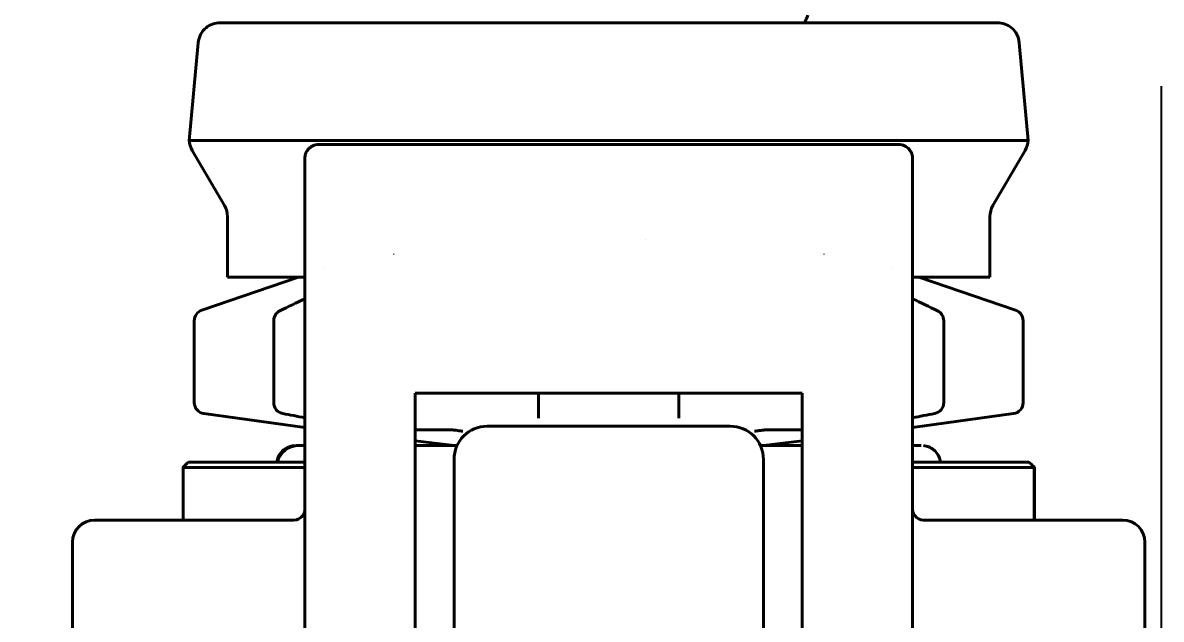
# Model space of a CAD drawing. Header units: millimetres. Extents: x 0 to 51860, y 0 to 5940.
# Drawn here: x 3216 to 3319, y 1738.8 to 1792.7 of the extents above; entities that cross this region are included whole.
import ezdxf

# ---------------------------------------------------------------- set-up
doc = ezdxf.new("R2010")
doc.units = ezdxf.units.MM
doc.header["$LTSCALE"] = 10
doc.layers.add('가시적인 것(ISO)', color=3, linetype='Continuous', lineweight=40)
doc.layers.add('치수(ISO)', color=2, linetype='Continuous', lineweight=25)
doc.styles.add('치수 텍스트_PSTEK_POSCO', font='isocp.shx')
doc.dimstyles.new('치수_PSTEK_POSCO', dxfattribs={"dimscale": 10, "dimtxt": 3.5, "dimasz": 2.5, "dimexe": 2, "dimexo": 2.5, "dimgap": 1, "dimtad": 1, "dimrnd": 1e-08, "dimdsep": 46, "dimtxsty": '치수 텍스트_PSTEK_POSCO', "dimcen": 0.09, "dimdle": 10, "dimclrd": 7, "dimclre": 7, "dimclrt": 2, "dimadec": 1, "dimazin": 2, "dimtfac": 1, "dimtmove": 0, "dimatfit": 3, "dimfxl": 0, "dimtolj": 1, "dimlwd": -1, "dimlwe": -1, "dimarcsym": 0})

# ---------------------------------------------------------------- blocks, each defined once
blk = doc.blocks.new('*D38')
at = {"layer": 'Defpoints', "color": 0}
for p in [(3319.03, 1812.01), (2349.03, 1803.01), (3319.03, 1569.51)]:
    blk.add_point(p, dxfattribs=at)
at = {"layer": '치수(ISO)', "color": 7}
for p, q in [((3319.03, 1787.01), (3319.03, 1549.51)), ((2349.03, 1778.01), (2349.03, 1549.51)), ((2374.03, 1569.51), (3294.03, 1569.51))]:
    blk.add_line(p, q, dxfattribs=at)
for points in [[(2374.03, 1573.68), (2374.03, 1565.34), (2349.03, 1569.51)], [(3294.03, 1573.68), (3294.03, 1565.34), (3319.03, 1569.51)]]:
    blk.add_solid(points, dxfattribs=at)
at = {"layer": '치수(ISO)', "color": 2, "insert": (2801.79, 1597.01), "char_height": 35, "attachment_point": 4, "style": '치수 텍스트_PSTEK_POSCO'}
blk.add_mtext('\\A1;970', dxfattribs=at)

msp = doc.modelspace()

# ---------------------------------------------------------------- linework, layer by layer
at = {"layer": '가시적인 것(ISO)'}
for p, q in [((3304.2057, 1792.7463), (3233.8565, 1792.7463)), ((3231.8846, 1790.9439), (3231.0794, 1782.0875)), ((3306.1775, 1790.9439), (3306.9827, 1782.0875)), ((3231.0794, 1782.0875), (3306.9827, 1782.0875)), ((3242.655, 1781.7463), (3243.0223, 1781.7463)), ((3243.0226, 1781.7463), (3243.023, 1781.7463)), ((3295.0391, 1781.7463), (3243.023, 1781.7463)), ((3295.0391, 1781.7463), (3295.0395, 1781.7463)), ((3295.0397, 1781.7463), (3295.4069, 1781.7463)), ((3234.2586, 1776.2133), (3231.3481, 1781.2028)), ((3303.8035, 1776.2133), (3306.714, 1781.2028)), ((3234.5311, 1769.7463), (3234.5311, 1775.2056)), ((3303.5311, 1769.7463), (3303.5311, 1775.2056)), ((3272.3498, 1773.1063), (3272.3499, 1773.1063)), ((3243.3187, 1770.5063), (3243.3187, 1770.5063)), ((3294.7434, 1770.5063), (3294.7434, 1770.5063)), ((3240.9676, 1769.7463), (3232.2063, 1766.7381)), ((3241.5311, 1769.7463), (3234.5311, 1769.7463)), ((3241.5311, 1768.9988), (3241.5311, 1736.4861)), ((3303.5311, 1769.7463), (3296.5311, 1769.7463)), ((3296.5311, 1736.4861), (3296.5311, 1768.9988)), ((3297.0946, 1769.7463), (3305.8558, 1766.7381)), ((3231.5311, 1758.3783), (3231.5311, 1765.7923)), ((3238.7174, 1765.7923), (3238.7174, 1758.3783)), ((3299.3447, 1758.3783), (3299.3447, 1765.7923)), ((3306.5311, 1758.3783), (3306.5311, 1765.7923)), ((3251.5311, 1723.3643), (3251.5311, 1759.2463)), ((3251.5311, 1759.2463), (3286.5311, 1759.2463)), ((3262.6811, 1759.2463), (3262.6811, 1758.3783)), ((3275.3811, 1758.3783), (3275.3811, 1759.2463)), ((3286.5311, 1759.2463), (3286.5311, 1723.3643)), ((3262.6811, 1756.9875), (3262.6811, 1758.3783)), ((3275.3811, 1758.3783), (3275.3811, 1756.9875)), ((3241.5311, 1756.1329), (3232.395, 1757.3876)), ((3296.5311, 1756.1329), (3305.6671, 1757.3876)), ((3254.9554, 1755.9063), (3251.5311, 1755.9063)), ((3280.0311, 1756.2463), (3258.0311, 1756.2463)), ((3286.5311, 1755.9063), (3283.1067, 1755.9063)), ((3240.7544, 1754.5063), (3240.9885, 1754.5063)), ((3240.9885, 1754.5063), (3241.5311, 1754.5063)), ((3255.0311, 1754.5063), (3251.5311, 1754.9198)), ((3253.5311, 1754.5063), (3251.5311, 1754.5063)), ((3255.3085, 1754.5063), (3253.5311, 1754.5063)), ((3284.5311, 1754.5063), (3282.7536, 1754.5063)), ((3283.0311, 1754.5063), (3286.5311, 1754.9198)), ((3286.5311, 1754.5063), (3284.5311, 1754.5063)), ((3296.5311, 1754.5063), (3297.3077, 1754.5063)), ((3230.5073, 1752.5124), (3230.5073, 1747.7463)), ((3241.5311, 1752.5063), (3230.5135, 1752.5063)), ((3231.0073, 1753.0063), (3241.5311, 1753.0063)), ((3255.0311, 1686.2463), (3255.0311, 1753.2463)), ((3283.0311, 1753.2463), (3283.0311, 1686.2463)), ((3296.5311, 1753.0063), (3307.0194, 1753.0063)), ((3307.5127, 1752.5063), (3296.5311, 1752.5063)), ((3307.0194, 1753.0063), (3307.0548, 1753.0063)), ((3307.5194, 1747.7463), (3307.5194, 1752.5128)), ((3307.5486, 1752.5063), (3307.5194, 1752.5063)), ((3307.5548, 1747.7463), (3307.5548, 1752.5124)), ((3222.5111, 1747.7463), (3238.017, 1747.7463)), ((3238.7324, 1747.7463), (3238.017, 1747.7463)), ((3240.5311, 1747.7463), (3238.7324, 1747.7463)), ((3299.3297, 1747.7463), (3297.5311, 1747.7463)), ((3300.0452, 1747.7463), (3299.3297, 1747.7463)), ((3300.0452, 1747.7463), (3315.5511, 1747.7463)), ((3220.5111, 1711.7463), (3220.5111, 1745.7463)), ((3317.5511, 1726.11), (3317.5511, 1745.7463))]:
    msp.add_line(p, q, dxfattribs=at)
for centre, radius, start, end in [((3233.8565, 1790.7463), 2, 90, 129.338394), ((3278.586, 1796.5063), 9, 335.305631, 340.040663), ((3304.2057, 1790.7463), 2, 50.661606, 90), ((3233.8764, 1790.7628), 2, 130.081559, 174.805164), ((3304.1857, 1790.7628), 2, 5.194836, 49.918441), ((3233.0757, 1782.2105), 2, 183.52502, 210.256437), ((3304.9865, 1782.2105), 2, 329.743563, 356.47498), ((3232.5311, 1775.2056), 2, 0, 30.256437), ((3305.5311, 1775.2056), 2, 149.743563, 180), ((3259.5311, 1770.6063), 10, 173.029251, 173.030081), ((3278.5311, 1770.6063), 10, 6.965583, 6.967498), ((3232.5311, 1765.7923), 1, 108.949788, 180), ((3239.7174, 1765.7923), 1, 115.65644, 180), ((3298.3447, 1765.7923), 1, 0, 64.34356), ((3305.5311, 1765.7923), 1, 0, 71.050212), ((3232.5311, 1758.3783), 1, 180, 262.179974), ((3239.7174, 1758.3783), 1, 180, 259.12475), ((3298.3447, 1758.3783), 1, 280.87525, 0), ((3305.5311, 1758.3783), 1, 277.820026, 0), ((3258.0311, 1753.2463), 3, 90, 180), ((3280.0311, 1753.2463), 3, 0, 90), ((3240.9885, 1752.5063), 2, 90, 165.522488), ((3222.5111, 1745.7463), 2, 90, 180), ((3240.5311, 1748.7463), 1, 270, 324.113906), ((3297.5311, 1748.7463), 1, 215.886094, 270), ((3315.5511, 1745.7463), 2, 0, 90)]:
    msp.add_arc(centre, radius, start, end, dxfattribs=at)
for centre, major_axis, ratio, start_param, end_param in [((3239.7174, 1758.3783), (-0.1887, -0.982), 0.70067029, 0.00001696, 0.00015956), ((3298.3447, 1758.3783), (0.1887, -0.982), 0.70067029, 6.28302591, 6.28317668), ((3361.2206, 1688.2125), (185.1254, 88.6477), 0.62076591, 2.02177037, 2.02491778), ((3175.6061, 1687.5797), (189.6815, -97.0802), 0.607476, 1.14627338, 1.1493188), ((3176.7497, 1688.167), (185.2557, -88.7101), 0.62076591, 1.11667598, 1.11982118)]:
    msp.add_ellipse(centre, major_axis=major_axis, ratio=ratio, start_param=start_param, end_param=end_param, dxfattribs=at)
for points, knots in [([(3241.7676, 1781.2028), (3241.866, 1781.3334), (3241.9928, 1781.4508), (3242.2977, 1781.64), (3242.4693, 1781.7081), (3242.6553, 1781.7465)], [0, 0, 0, 0, 0.080696188, 0.080696188, 0.161315539, 0.161315539, 0.161315539, 0.161315539]), ([(3296.2945, 1781.2028), (3296.196, 1781.3334), (3296.0693, 1781.4508), (3295.7643, 1781.64), (3295.5927, 1781.7081), (3295.4067, 1781.7464)], [-0.16261921, -0.16261921, -0.16261921, -0.16261921, -0.081314971, -0.081314971, -0.000095777, -0.000095777, -0.000095777, -0.000095777]), ([(3241.7675, 1781.2028), (3241.6959, 1781.1078), (3241.637, 1780.9993), (3241.5548, 1780.7555), (3241.5311, 1780.6192), (3241.5311, 1780.4709)], [-0.117612459, -0.117612459, -0.117612459, -0.117612459, -0.058809775, -0.058809775, 0, 0, 0, 0]), ([(3241.5311, 1780.4709), (3241.5311, 1780.062), (3241.5311, 1779.636), (3241.5311, 1778.236), (3241.5311, 1777.2143), (3241.5311, 1775.5013), (3241.5311, 1774.8295), (3241.5311, 1773.7221), (3241.5311, 1773.2923), (3241.5311, 1771.9937), (3241.5311, 1771.1155), (3241.5311, 1769.8204), (3241.5311, 1769.4105), (3241.5311, 1768.9989)], [11.59230249, 11.59230249, 11.59230249, 11.59230249, 16.12777669, 16.12777669, 26.08700564, 26.08700564, 32.31152373, 32.31152373, 36.20184754, 36.20184754, 43.98249516, 43.98249516, 47.56309962, 47.56309962, 47.56309962, 47.56309962]), ([(3296.2945, 1781.2028), (3296.3661, 1781.1078), (3296.4251, 1780.9993), (3296.5073, 1780.7555), (3296.5311, 1780.6192), (3296.5311, 1780.4709)], [0.000015168, 0.000015168, 0.000015168, 0.000015168, 0.058708515, 0.058708515, 0.117409854, 0.117409854, 0.117409854, 0.117409854]), ([(3296.5311, 1768.9988), (3296.5311, 1769.1421), (3296.5311, 1769.2852), (3296.5311, 1770.1417), (3296.5311, 1770.8501), (3296.5311, 1771.9906), (3296.5311, 1772.4266), (3296.5311, 1773.7252), (3296.5311, 1774.5786), (3296.5311, 1776.7499), (3296.5311, 1778.043), (3296.5311, 1779.6651), (3296.5311, 1780.0759), (3296.5311, 1780.4709)], [6.51269429, 6.51269429, 6.51269429, 6.51269429, 7.75913982, 7.75913982, 13.98363591, 13.98363591, 17.87394597, 17.87394597, 25.65456608, 25.65456608, 38.10355826, 38.10355826, 42.4834071, 42.4834071, 42.4834071, 42.4834071]), ([(3254.9554, 1755.9063), (3254.9577, 1755.9063), (3254.9603, 1755.9062), (3254.9672, 1755.9059), (3254.9719, 1755.9056), (3254.986, 1755.9046), (3254.9969, 1755.9036), (3255.0402, 1755.8994), (3255.0811, 1755.8945), (3255.2383, 1755.875), (3255.4129, 1755.8508), (3255.6046, 1755.8234)], [0, 0, 0, 0, 0.008247546, 0.008247546, 0.021479447, 0.021479447, 0.050799631, 0.050799631, 0.14283855, 0.14283855, 0.454812109, 0.454812109, 0.454812109, 0.454812109]), ([(3255.6046, 1755.8234), (3255.6139, 1755.822), (3255.6236, 1755.8207), (3255.6335, 1755.8194), (3255.6496, 1755.8173), (3255.6665, 1755.8152), (3255.6842, 1755.8133), (3255.7048, 1755.811), (3255.7263, 1755.8089), (3255.7488, 1755.8071), (3255.7737, 1755.805), (3255.798, 1755.8034), (3255.8235, 1755.802)], [0, 0, 0, 0, 0.036249596, 0.036249596, 0.036249596, 0.095069966, 0.095069966, 0.095069966, 0.16376111, 0.16376111, 0.16376111, 0.239955109, 0.239955109, 0.239955109, 0.239955109]), ([(3282.2386, 1755.802), (3282.2445, 1755.8023), (3282.2455, 1755.8024), (3282.2636, 1755.8034), (3282.2832, 1755.8047), (3282.3234, 1755.8079), (3282.3395, 1755.8093), (3282.3924, 1755.8146), (3282.4267, 1755.8189), (3282.4576, 1755.8234)], [-0.0017976593, -0.0017976593, -0.0017976593, -0.0017976593, 0, 0, 0.0036498178, 0.0036498178, 0.0062593367, 0.0062593367, 0.0123987008, 0.0123987008, 0.0123987008, 0.0123987008]), ([(3282.4576, 1755.8233), (3282.5655, 1755.8388), (3282.6939, 1755.8569), (3282.877, 1755.8815), (3282.9602, 1755.8923), (3283.04, 1755.9011), (3283.0586, 1755.9031), (3283.0807, 1755.9049), (3283.0873, 1755.9055), (3283.0959, 1755.906), (3283.0984, 1755.9061), (3283.1029, 1755.9062), (3283.1049, 1755.9063), (3283.1067, 1755.9063)], [0.0000039751, 0.0000039751, 0.0000039751, 0.0000039751, 0.0417152238, 0.0417152238, 0.0672741126, 0.0672741126, 0.0743420797, 0.0743420797, 0.0769738735, 0.0769738735, 0.0780370132, 0.0780370132, 0.0789749072, 0.0789749072, 0.0789749072, 0.0789749072]), ([(3239.0041, 1753.0063), (3239.0271, 1753.181), (3239.0757, 1753.3538), (3239.2541, 1753.7368), (3239.4112, 1753.9452), (3239.7807, 1754.2456), (3239.9835, 1754.3559), (3240.2364, 1754.4337), (3240.2685, 1754.4427), (3240.3011, 1754.4508)], [0.030049705, 0.030049705, 0.030049705, 0.030049705, 0.096050645, 0.096050645, 0.185636077, 0.185636077, 0.258652009, 0.258652009, 0.269119931, 0.269119931, 0.269119931, 0.269119931]), ([(3297.761, 1754.4508), (3297.9271, 1754.4095), (3298.0847, 1754.3451), (3298.3744, 1754.1775), (3298.5076, 1754.0699), (3298.746, 1753.8135), (3298.847, 1753.6582), (3298.9905, 1753.3393), (3299.0362, 1753.1734), (3299.0582, 1753.0063)], [0, 0, 0, 0, 0.053428001, 0.053428001, 0.110681088, 0.110681088, 0.176279304, 0.176279304, 0.239665412, 0.239665412, 0.239665412, 0.239665412]), ([(3230.559, 1752.5972), (3230.5447, 1752.5787), (3230.5326, 1752.5619), (3230.5152, 1752.5348), (3230.5098, 1752.5242), (3230.5062, 1752.5099), (3230.5081, 1752.5063), (3230.5135, 1752.5063)], [-0.1240402669, -0.1240402669, -0.1240402669, -0.1240402669, -0.1133278984, -0.1133278984, -0.1028983296, -0.1028983296, -0.0924687607, -0.0924687607, -0.0924687607, -0.0924687607]), ([(3307.4724, 1752.5926), (3307.4851, 1752.5759), (3307.4957, 1752.5608), (3307.512, 1752.5348), (3307.5173, 1752.5242), (3307.5205, 1752.5099), (3307.5184, 1752.5063), (3307.5127, 1752.5063)], [0.2436053856, 0.2436053856, 0.2436053856, 0.2436053856, 0.2534319396, 0.2534319396, 0.2638615085, 0.2638615085, 0.2742910773, 0.2742910773, 0.2742910773, 0.2742910773]), ([(3307.5031, 1752.5972), (3307.5174, 1752.5787), (3307.5295, 1752.5619), (3307.5469, 1752.5348), (3307.5523, 1752.5242), (3307.5559, 1752.5099), (3307.5541, 1752.5063), (3307.5486, 1752.5063)], [0.2427195712, 0.2427195712, 0.2427195712, 0.2427195712, 0.2534319396, 0.2534319396, 0.2638615085, 0.2638615085, 0.2742910773, 0.2742910773, 0.2742910773, 0.2742910773]), ([(3241.5311, 1748.7463), (3241.5311, 1748.7103), (3241.5291, 1748.6743), (3241.5209, 1748.5985), (3241.5141, 1748.5587), (3241.4991, 1748.4943), (3241.4923, 1748.4695), (3241.4807, 1748.4325), (3241.4765, 1748.4202), (3241.4651, 1748.3884), (3241.4574, 1748.3689), (3241.4356, 1748.3186), (3241.4205, 1748.288), (3241.385, 1748.2246), (3241.3642, 1748.1919), (3241.3412, 1748.1601)], [-0.00400248, -0.00400248, -0.00400248, -0.00400248, 0.49018623, 0.49018623, 1.03902869, 1.03902869, 1.38670575, 1.38670575, 1.56054428, 1.56054428, 1.83868592, 1.83868592, 2.28371256, 2.28371256, 2.77741398, 2.77741398, 2.77741398, 2.77741398]), ([(3296.7209, 1748.1601), (3296.6968, 1748.1934), (3296.6751, 1748.2277), (3296.6396, 1748.2919), (3296.6252, 1748.3215), (3296.6043, 1748.3702), (3296.5968, 1748.389), (3296.5856, 1748.4202), (3296.5815, 1748.4325), (3296.5698, 1748.4695), (3296.563, 1748.4943), (3296.5478, 1748.5593), (3296.541, 1748.5996), (3296.5329, 1748.6754), (3296.5311, 1748.7109), (3296.5311, 1748.7463)], [-0.00324279, -0.00324279, -0.00324279, -0.00324279, 0.51431612, 0.51431612, 0.94466458, 0.94466458, 1.21363236, 1.21363236, 1.38747167, 1.38747167, 1.73515029, 1.73515029, 2.29143607, 2.29143607, 2.77818613, 2.77818613, 2.77818613, 2.77818613])]:
    msp.add_open_spline(points, degree=3, knots=knots, dxfattribs=at)
for points in [[(3239.2843, 1766.6937), (3240.0331, 1767.0534), (3240.782, 1767.4128), (3241.5311, 1767.7718)], [(3296.5311, 1767.7718), (3297.2801, 1767.4128), (3298.029, 1767.0534), (3298.7778, 1766.6937)], [(3241.5311, 1757.0119), (3240.8636, 1757.1399), (3240.1962, 1757.268), (3239.5288, 1757.3963)], [(3298.5289, 1757.3954), (3297.863, 1757.2675), (3297.197, 1757.1396), (3296.5311, 1757.0119)], [(3240.3011, 1754.4508), (3240.3854, 1754.4717), (3240.4714, 1754.4868), (3240.5579, 1754.4959)], [(3297.5042, 1754.4959), (3297.5907, 1754.4868), (3297.6767, 1754.4717), (3297.761, 1754.4508)]]:
    msp.add_open_spline(points, degree=3, dxfattribs=at)

# ---------------------------------------------------------------- dimensions: what is measured, and where the dimension line sits
at = {"layer": '치수(ISO)', "color": 7}
dim = msp.add_linear_dim(base=(3319.0311, 1569.5104), p1=(2349.0311, 1803.0063), p2=(3319.0311, 1812.0063), angle=180, dimstyle='치수_PSTEK_POSCO', override={"dimdec": 2, "dimtp": 0, "dimtm": 0, "dimtdec": 2, "dimtofl": 0, "dimatfit": 1}, dxfattribs=at)
dim.commit()
dim.dimension.update_dxf_attribs({"geometry": '*D38', "text_midpoint": (2834.0311, 1569.5104), "dimtype": 160})

doc.saveas('drawing.dxf')
